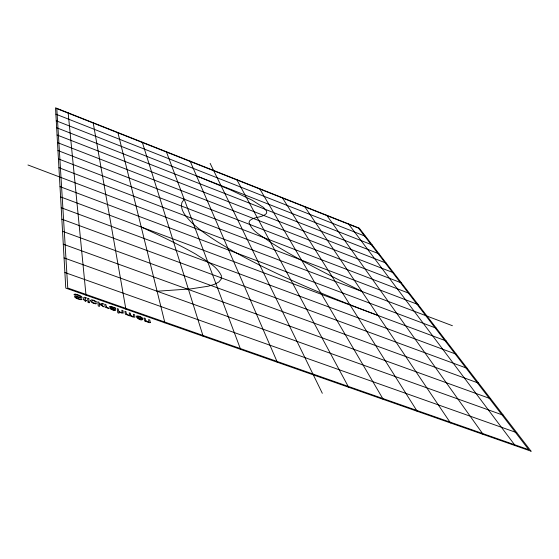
<?xml version="1.0" encoding="UTF-8"?>
<svg xmlns="http://www.w3.org/2000/svg" width="559" height="559" viewBox="0 0 559 559"><rect width="100%" height="100%" fill="white"/><g stroke="black" fill="none" stroke-linecap="round" stroke-linejoin="round"><path stroke-width="0.84" d="M85.213 298.031L85.373 299.987L86.666 300.819L85.408 300.379L85.513 301.434L83.214 299.233L84.13 299.547C81.572 295.005 89.154 298.841 85.366 297.947M184.184 199.2L181.885 202.617C179.872 210.561 186.524 217.102 191.457 222.384C203.874 233.907 218.478 242.69 233.075 251.145C279.416 276.803 328.629 296.773 378.087 315.514M157.093 291.239L190.892 288.877L208.039 286.257L214.307 284.398L218.758 282.064L221.182 279.2L221.378 275.713C216.347 265.225 204.769 260.221 195.587 254.031C177.972 244.045 159.622 235.451 141.231 227.017M80.384 297.206L79.937 297.171A4.032 1.37 22.7 0 1 79.385 297.06L78.994 296.969A35.287 11.704 22.5 0 1 78.183 296.766L76.227 296.312A3.794 1.3 22.7 0 0 75.563 296.214L75.144 296.207A2.669 0.915 22.7 0 0 75.025 297.388A2.732 0.936 22.7 0 0 75.731 297.926L76.317 298.247A5.269 1.796 22.7 0 0 77.953 298.953A6.89 2.348 22.7 0 0 78.763 299.233L79.525 299.449A4.647 1.586 22.7 0 0 80.203 299.603L80.608 299.659A2.998 1.02 22.7 0 0 81.39 299.652A3.326 1.139 22.7 0 0 81.942 299.142L80.356 298.96A1.88 0.643 22.7 0 1 79.664 298.974L78.512 298.681A5.981 2.04 22.7 0 1 77.652 298.373L76.066 297.507A1.349 0.461 22.7 0 1 75.835 297.206A1.488 0.51 22.7 0 1 75.842 297.039A1.216 0.419 22.7 0 1 76.101 296.913L81.488 297.926A2.655 0.901 22.7 0 0 82.075 297.605A3.144 1.069 22.7 0 0 82.089 297.451A3.04 1.034 22.7 0 0 81.572 296.668A3.158 1.076 22.7 0 0 80.615 295.984L80.412 295.872A4.821 1.642 22.7 0 0 78.498 295.005L75.71 294.223M76.338 294.9L75.947 294.873A1.991 0.678 22.7 0 0 75.584 294.935L75.276 295.271L74.005 294.684A3.578 1.216 22.7 0 1 75.696 294.216M110.717 308.323C107.37 307.555 114.434 311.426 115.573 310.364A5.765 1.963 23.3 0 0 115.58 310.042L115.399 308.68A10.761 3.647 23.6 0 1 115.392 308.372A2.886 0.978 23.5 0 1 115.664 308.072L114.378 307.625M142.825 318.875C134.733 317.952 137.193 315.164 140.616 317.274C144.62 319.902 141.287 316.576 139.366 316.296C131.358 314.074 141.406 322.739 142.866 319.014M141.644 318.854L137.654 317.463A2.257 0.762 23.9 0 0 139.163 318.777A2.257 0.762 23.9 0 0 141.427 319.364M64.886 272.519L516.816 432.708M64.061 257.916L503.386 415.267M63.279 244.213L490.683 398.777M62.545 231.321L478.658 383.167M61.853 219.184L467.261 368.36M61.204 207.724L456.437 354.308M60.589 196.887L446.145 340.941M60.002 186.636L436.348 328.224M27.95 164.982L452.413 325.722M58.926 167.679L418.104 304.536M58.422 158.903L409.593 293.489M57.947 150.553L401.46 282.924M57.493 142.594L393.676 272.813M57.067 134.998L386.213 263.128M56.648 127.745L379.065 253.842M56.256 120.807L372.196 244.933M55.879 114.169L365.607 236.373M196.53 175.917L230.692 189.976L252.207 200.22L263.541 207.459L266.461 210.953L266.741 212.364L266.315 213.587C261.864 218.066 254.254 216.375 249.691 220.714L249.007 222.482C252.018 232.118 263.093 236.366 270.423 242.257C299.82 260.571 330.928 275.908 361.855 291.428M348.474 223.866L515.237 445.649M326.68 215.229L483.172 434.406M304.613 206.495L450.491 422.953M282.281 197.648L417.189 411.277M259.669 188.69L383.236 399.378M236.778 179.621L348.627 387.247M210.135 163.347L322.319 393.298M190.123 161.139L277.334 362.26M166.351 151.72L240.615 349.389M142.272 142.182L203.141 336.259M117.886 132.518L164.905 322.857M145.661 321.006L145.752 321.446L144.662 321.062L144.019 317.994L145.228 318.413L145.578 320.09A4.06 1.377 24.1 0 0 145.899 320.747M130.68 314.983L130.359 313.215L129.143 312.788C131.686 317.219 124.937 314.507 126.096 311.719L124.881 311.3L125.412 314.347L126.502 314.724L126.432 314.298M93.178 122.735L125.866 309.176M68.156 112.82L86.016 295.208M150.378 322.473A2.725 0.922 24 0 1 148.359 322.424A2.725 0.922 24 0 1 145.85 321.027M145.927 320.754A1.558 0.531 24 0 0 146.304 321.09L148.925 321.914L148.589 319.587L149.791 320.007L150.231 322.068A5.856 1.984 24 0 1 150.252 322.41M141.609 318.84A2.83 0.957 23.9 0 1 141.343 319.301M130.764 315.807A2.571 0.873 23.7 0 1 128.759 315.576A2.571 0.873 23.7 0 1 126.607 314.319M130.743 315.003A2.641 0.894 23.8 0 0 131.246 315.842L133.636 316.646L133.384 314.27L134.586 314.689L134.929 317.198L132.79 316.988A2.816 0.957 23.8 0 1 130.883 315.933M114.371 307.618A2.851 0.964 23.4 0 0 114.204 307.911C112.555 305.941 106.538 305.752 110.941 307.988A6.352 2.145 23.3 0 0 111.611 308.275L112.107 308.477A13.919 4.786 23.4 0 1 114.329 309.413M114.092 309.896A2.411 0.818 23.4 0 1 110.563 308.295M114.309 309.546A1.642 0.559 23.4 0 1 114.127 309.91M106.476 306.933A5.22 1.775 23.3 0 1 106.203 306.262L105.979 304.683L104.75 304.257L105.155 307.275L106.273 307.66C105.875 306.898 109.816 309.763 108.614 307.932A1.579 0.538 23.3 0 1 106.357 306.905M80.412 297.227A1.53 0.524 22.7 0 0 80.182 296.305L79.72 296.011A4.088 1.397 22.7 0 0 76.359 294.921M122.142 312.236C120.87 313.187 117.579 311.083 118.389 309.022L117.166 308.596L117.83 312.802L119.06 313.229L118.822 311.712L121.254 312.956L123.218 313.166L123.029 310.65L121.813 310.224L122.142 312.236M90.495 300.518C90.991 302.817 93.94 303.516 95.945 303.886C97.923 302.887 92.64 303.691 91.983 301.727C91.117 299.449 94.82 300.777 95.47 301.846C99.418 303.376 91.299 297.954 90.495 300.518M110.43 306.961L112.233 308.121A10.9 3.738 23.4 0 1 114.274 309.008L113.023 307.569L110.437 306.919M102.269 303.383L100.061 304.082L99.146 303.432L98.999 302.237L97.762 301.811L98.265 305.976L99.509 306.409L99.216 304.026L103.904 306.835L100.969 304.739L103.785 303.914L102.269 303.383M531.05 451.19L65.773 288.109L55.516 107.81L359.269 228.142L531.05 451.19M88.832 298.688L87.595 298.254L87.896 301.245L89.147 301.685L88.832 298.688M89.202 302.244L87.952 301.811L88.008 302.398L89.258 302.831L89.202 302.244M528.744 449.688L67.758 288.018L56.801 108.628L358.501 228.121L528.744 449.688"/></g></svg>
